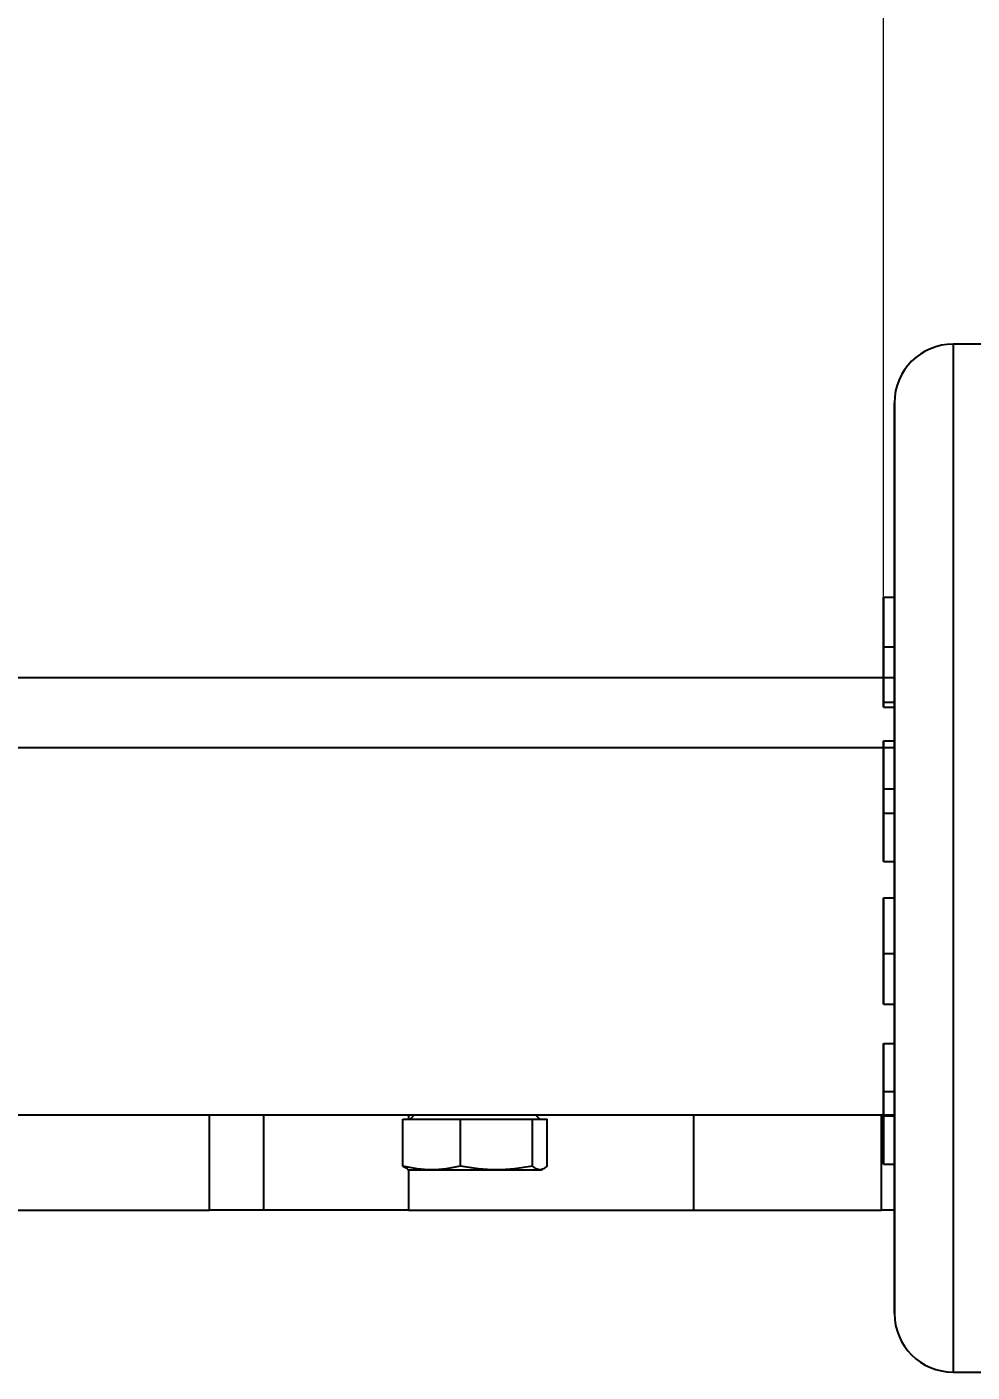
# Model space of a CAD drawing. Header units: millimetres. Extents: x 2003 to 4439, y 563 to 2285.
# Drawn here: x 2416.5 to 2545.2, y 777.1 to 960.3 of the extents above; entities that cross this region are included whole.
import ezdxf

# ---------------------------------------------------------------- set-up
doc = ezdxf.new("R2010")
doc.units = ezdxf.units.MM
doc.layers.add('AM_5', color=3, linetype='Continuous', lineweight=25)
doc.styles.add('SLDTEXTSTYLE1', font='txt.shx', dxfattribs={"width": 0.7, "bigfont": 'gbcbig.shx'})
doc.dimstyles.new('SLDDIMSTYLE12$0', dxfattribs={"dimtxt": 12, "dimasz": 10, "dimexe": 0, "dimexo": 0.0625, "dimgap": 0.875, "dimtad": 1, "dimdec": 1, "dimlfac": 1.8, "dimrnd": 1e-09, "dimzin": 12, "dimdsep": 46, "dimtxsty": 'SLDTEXTSTYLE1', "dimcen": 0.09, "dimdle": 8.16, "dimclrd": 3, "dimclre": 3, "dimadec": 0, "dimazin": 3, "dimtfac": 1, "dimtdec": 1, "dimtofl": 0, "dimtmove": 0, "dimatfit": 3, "dimfxl": 0, "dimfrac": 2, "dimtolj": 1, "dimlwd": 5, "dimlwe": 5, "dimarcsym": 0})

# ---------------------------------------------------------------- blocks, each defined once
blk = doc.blocks.new('*D52')
at = {"layer": 'AM_5', "color": 3, "linetype": 'Continuous', "lineweight": 5, "transparency": 16777216}
for p, q in [((2533.12, 882.74), (2533.12, 1061.11)), ((2685.62, 1061.11), (2543.12, 1061.11))]:
    blk.add_line(p, q, dxfattribs=at)
at = {"layer": 'AM_5', "color": 3, "lineweight": 5, "transparency": 16777216}
blk.add_line((2695.62, 939.44), (2695.62, 1061.11), dxfattribs=at)
at = {"layer": 'AM_5', "color": 3, "transparency": 16777216}
for points in [[(2543.12, 1062.78), (2543.12, 1059.44), (2533.12, 1061.11)], [(2685.62, 1062.78), (2685.62, 1059.44), (2695.62, 1061.11)]]:
    blk.add_solid(points, dxfattribs=at)
at = {"layer": 'Defpoints', "color": 0, "transparency": 16777216}
for p in [(2533.12, 1061.11), (2695.62, 939.37), (2533.12, 882.67)]:
    blk.add_point(p, dxfattribs=at)
at = {"layer": 'AM_5', "color": 0, "transparency": 16777216, "insert": (2605.6, 1067.99), "char_height": 12, "attachment_point": 5, "style": 'SLDTEXTSTYLE1'}
blk.add_mtext('\\A1;165', dxfattribs=at)

msp = doc.modelspace()

# ---------------------------------------------------------------- linework, layer by layer
at = {"color": 7, "linetype": 'Continuous', "lineweight": 25}
for p, q in [((2648.65, 917.131), (2542.62, 917.131)), ((2533.12, 878.847), (2533.12, 882.675)), ((2533.12, 882.675), (2533.12, 882.675)), ((2533.12, 882.675), (2533.12, 875.903)), ((2533.12, 882.675), (2534.62, 882.675)), ((2533.12, 882.675), (2534.62, 882.675)), ((2534.62, 875.903), (2534.62, 882.675)), ((2534.62, 882.675), (2534.62, 882.675)), ((2533.12, 876.207), (2533.12, 878.847)), ((2533.12, 878.847), (2533.12, 878.847)), ((2533.12, 875.776), (2533.12, 878.847)), ((2533.12, 878.847), (2533.12, 876.554)), ((2533.12, 878.847), (2533.12, 878.847)), ((2533.12, 871.534), (2533.12, 876.207)), ((2533.12, 875.903), (2534.62, 875.903)), ((2533.12, 872.616), (2533.12, 867.684)), ((2398.231, 871.715), (2534.621, 871.715)), ((2533.12, 867.684), (2533.12, 871.534)), ((2534.62, 868.331), (2533.12, 868.331)), ((2534.62, 867.684), (2534.62, 868.331)), ((2533.12, 867.684), (2534.62, 867.684)), ((2534.62, 863.1), (2534.62, 867.684)), ((2533.12, 863.1), (2534.62, 863.1)), ((2533.12, 863.1), (2533.12, 856.535)), ((2533.12, 859.223), (2533.12, 863.1)), ((2534.62, 856.535), (2534.62, 863.1)), ((2313.621, 862.176), (2534.621, 862.176)), ((2533.12, 857.406), (2533.12, 859.223)), ((2533.12, 852.39), (2533.12, 857.406)), ((2533.12, 856.676), (2533.12, 853.107)), ((2533.12, 854.899), (2533.12, 856.676)), ((2534.62, 856.535), (2533.12, 856.535)), ((2533.12, 856.535), (2533.12, 853.266)), ((2534.62, 853.266), (2534.62, 856.535)), ((2533.12, 853.107), (2533.12, 854.899)), ((2533.12, 853.266), (2533.12, 846.679)), ((2533.12, 853.266), (2534.62, 853.266)), ((2533.12, 850.573), (2533.12, 852.39)), ((2534.62, 846.679), (2534.62, 853.266)), ((2533.12, 846.679), (2533.12, 850.573)), ((2533.12, 846.679), (2534.62, 846.679)), ((2534.62, 841.708), (2534.62, 846.679)), ((2533.12, 841.708), (2534.62, 841.708)), ((2533.12, 830.676), (2533.12, 834.698)), ((2533.12, 834.698), (2533.12, 834.698)), ((2533.12, 834.698), (2533.12, 827.236)), ((2533.12, 834.157), (2534.62, 834.157)), ((2533.12, 827.236), (2533.12, 830.936)), ((2533.12, 830.676), (2533.12, 830.676)), ((2533.12, 830.228), (2533.12, 830.474)), ((2533.12, 827.236), (2533.12, 830.228)), ((2533.12, 827.236), (2533.12, 827.236)), ((2533.12, 827.236), (2534.62, 827.236)), ((2533.12, 821.873), (2534.62, 821.873)), ((2533.12, 821.873), (2533.12, 815.308)), ((2533.12, 817.996), (2533.12, 821.873)), ((2534.62, 815.308), (2534.62, 821.873)), ((2533.12, 816.179), (2533.12, 817.996)), ((2533.12, 811.163), (2533.12, 816.179)), ((2533.12, 815.449), (2533.12, 811.88)), ((2533.12, 813.672), (2533.12, 815.449)), ((2534.62, 815.308), (2533.12, 815.308)), ((2533.12, 815.308), (2533.12, 812.039)), ((2534.62, 812.039), (2534.62, 815.308)), ((2533.12, 811.88), (2533.12, 813.672)), ((2313.621, 812.176), (2534.62, 812.176)), ((2441.369, 799.176), (2441.369, 812.176)), ((2448.706, 812.176), (2448.706, 799.176)), ((2467.687, 805.183), (2467.687, 811.576)), ((2467.687, 811.576), (2475.534, 811.576)), ((2468.451, 812.176), (2468.451, 811.576)), ((2469.276, 812.176), (2468.676, 811.576)), ((2475.534, 805.183), (2475.534, 811.576)), ((2475.534, 811.576), (2485.358, 811.576)), ((2485.358, 805.183), (2485.358, 811.576)), ((2485.358, 811.576), (2487.335, 811.576)), ((2486.346, 811.576), (2485.746, 812.176)), ((2487.335, 805.183), (2487.335, 811.576)), ((2507.254, 812.176), (2507.254, 799.176)), ((2532.863, 799.176), (2532.863, 812.176)), ((2533.12, 812.039), (2533.12, 805.452)), ((2533.12, 812.039), (2534.62, 812.039)), ((2534.62, 805.452), (2534.62, 812.039)), ((2533.12, 809.346), (2533.12, 811.163)), ((2533.12, 805.452), (2533.12, 809.346)), ((2467.687, 805.183), (2468.344, 804.846)), ((2468.309, 804.75), (2468.511, 804.676)), ((2468.451, 804.698), (2468.451, 799.176)), ((2468.511, 804.676), (2471.611, 804.676)), ((2471.611, 804.676), (2480.446, 804.676)), ((2480.446, 804.676), (2486.347, 804.676)), ((2486.347, 804.676), (2486.511, 804.676)), ((2486.511, 804.676), (2486.713, 804.75)), ((2533.12, 805.452), (2534.62, 805.452)), ((2379.544, 799.176), (2441.369, 799.176)), ((2448.706, 799.176), (2441.369, 799.176)), ((2468.451, 799.176), (2448.706, 799.176)), ((2468.451, 799.176), (2507.254, 799.176)), ((2507.254, 799.176), (2532.863, 799.176)), ((2534.62, 799.176), (2532.863, 799.176)), ((2542.62, 777.131), (2683.62, 777.131))]:
    msp.add_line(p, q, dxfattribs=at)
at = {"color": 7, "linetype": 'Continuous', "lineweight": 25, "flags": 128}
msp.add_lwpolyline([(2542.62, 917.131), (2542.62, 916.952), (2542.62, 916.418), (2542.62, 915.531), (2542.62, 914.295), (2542.62, 912.717), (2542.62, 910.805), (2542.62, 908.568), (2542.62, 906.018), (2542.62, 903.169), (2542.62, 900.033), (2542.62, 896.628), (2542.621, 892.971), (2542.621, 889.08), (2542.621, 884.976), (2542.621, 880.678), (2542.621, 876.21), (2542.621, 871.593), (2542.621, 866.852), (2542.621, 862.01), (2542.621, 857.093), (2542.621, 852.124), (2542.621, 847.131), (2542.621, 842.137), (2542.621, 837.169), (2542.621, 832.251), (2542.621, 827.409), (2542.621, 822.668), (2542.621, 818.052), (2542.621, 813.583), (2542.621, 809.286), (2542.621, 805.181), (2542.621, 801.29), (2542.62, 797.633), (2542.62, 794.228), (2542.62, 791.093), (2542.62, 788.243), (2542.62, 785.693), (2542.62, 783.457), (2542.62, 781.544), (2542.62, 779.966), (2542.62, 778.73), (2542.62, 777.843), (2542.62, 777.309), (2542.62, 777.131)], dxfattribs=at)
at = {"color": 7, "linetype": 'Continuous', "lineweight": 25}
for centre, start, end in [((2542.62, 909.131), 90, 180), ((2542.62, 785.131), 180, 270)]:
    msp.add_arc(centre, 8, start, end, dxfattribs=at)
for points, knots in [([(2534.62, 882.675), (2534.62, 883.869), (2534.62, 886.813), (2534.62, 891.041), (2534.62, 895.345), (2534.62, 899.102), (2534.62, 902.283), (2534.62, 905.122), (2534.62, 907.385), (2534.62, 908.819), (2534.62, 909.284), (2534.62, 908.819), (2534.62, 907.385), (2534.62, 905.123), (2534.62, 902.283), (2534.62, 899.103), (2534.62, 895.343), (2534.62, 891.05), (2534.62, 886.287), (2534.62, 881.136), (2534.621, 875.684), (2534.621, 869.445), (2534.621, 862.443), (2534.621, 854.77), (2534.621, 849.651), (2534.621, 847.131)], [0, 0, 0, 0, 0.0279063, 0.0687994, 0.1096924, 0.150368, 0.1906154, 0.2302372, 0.2813181, 0.3310053, 0.3791996, 0.4273908, 0.4770781, 0.528162, 0.5677838, 0.6080312, 0.6487067, 0.6895998, 0.7304928, 0.7711684, 0.8114158, 0.8510376, 0.9021185, 0.9518065, 1, 1, 1, 1]), ([(2533.12, 876.554), (2533.12, 875.858), (2533.12, 874.808), (2533.12, 873.471), (2533.12, 872.709), (2533.12, 872.231), (2533.12, 872.187), (2533.12, 872.163)], [0, 0, 0, 0, 0.33624225, 0.50689056, 0.67978579, 0.82636291, 1, 1, 1, 1]), ([(2533.12, 875.903), (2533.12, 874.893), (2533.12, 873.055), (2533.12, 870.824), (2533.12, 869.354), (2533.12, 868.469), (2533.12, 868.382), (2533.12, 868.331)], [0, 0, 0, 0, 0.276074, 0.5026478, 0.648994, 0.7958383, 1, 1, 1, 1]), ([(2533.12, 872.163), (2533.12, 872.189), (2533.12, 872.23), (2533.12, 872.671), (2533.12, 873.397), (2533.12, 874.466), (2533.12, 875.34), (2533.12, 875.776)], [0, 0, 0, 0, 0.2351446, 0.3753425, 0.5160023, 0.7589134, 1, 1, 1, 1]), ([(2534.62, 868.331), (2534.62, 868.381), (2534.62, 868.466), (2534.62, 869.315), (2534.62, 870.743), (2534.62, 872.989), (2534.62, 874.863), (2534.62, 875.903)], [0, 0, 0, 0, 0.2019609, 0.3446228, 0.48769, 0.7156034, 1, 1, 1, 1]), ([(2533.12, 868.331), (2533.12, 868.352), (2533.12, 868.395), (2533.12, 868.778), (2533.12, 869.854), (2533.12, 871.25), (2533.12, 872.308), (2533.12, 872.616)], [0, 0, 0, 0, 0.1629267, 0.3248672, 0.5602734, 0.8718604, 1, 1, 1, 1]), ([(2534.621, 847.131), (2534.621, 844.61), (2534.621, 839.492), (2534.621, 831.819), (2534.621, 824.816), (2534.621, 818.577), (2534.62, 813.126), (2534.62, 807.974), (2534.62, 803.212), (2534.62, 798.919), (2534.62, 795.159), (2534.62, 791.978), (2534.62, 789.139), (2534.62, 786.877), (2534.62, 785.443), (2534.62, 784.977), (2534.62, 785.443), (2534.62, 786.877), (2534.62, 789.139), (2534.62, 791.979), (2534.62, 795.154), (2534.62, 798.934), (2534.62, 802.384), (2534.62, 804.722), (2534.62, 805.452)], [0, 0, 0, 0, 0.05074112, 0.10305579, 0.15684183, 0.19855941, 0.24093569, 0.28376278, 0.32681888, 0.36987498, 0.41270207, 0.45507835, 0.49679593, 0.55057883, 0.60289426, 0.65363776, 0.70437809, 0.75669356, 0.8104796, 0.85219718, 0.89457346, 0.93740055, 0.98045665, 1, 1, 1, 1]), ([(2533.12, 841.708), (2533.12, 841.68), (2533.12, 841.633), (2533.12, 841.221), (2533.12, 840.523), (2533.12, 839.26), (2533.12, 837.328), (2533.12, 835.499), (2533.12, 834.472), (2533.12, 834.157)], [0, 0, 0, 0, 0.1985013, 0.3338137, 0.4687628, 0.6319948, 0.7964274, 0.9375005, 1, 1, 1, 1]), ([(2533.12, 834.417), (2533.12, 835.242), (2533.12, 836.892), (2533.12, 839.001), (2533.12, 840.724), (2533.12, 841.586), (2533.12, 841.666), (2533.12, 841.708)], [0, 0, 0, 0, 0.17934361, 0.35888885, 0.5415629, 0.76594867, 1, 1, 1, 1]), ([(2534.62, 834.157), (2534.62, 835.015), (2534.62, 836.576), (2534.62, 838.554), (2534.62, 840.167), (2534.62, 841.165), (2534.62, 841.632), (2534.62, 841.682), (2534.62, 841.708)], [0, 0, 0, 0, 0.1686401, 0.3068009, 0.4445468, 0.6493658, 0.8244287, 1, 1, 1, 1]), ([(2533.12, 834.157), (2533.12, 834.505), (2533.12, 835.184), (2533.12, 836.103), (2533.12, 836.923), (2533.12, 837.457), (2533.12, 837.715), (2533.12, 837.737), (2533.12, 837.747)], [0, 0, 0, 0, 0.1055686, 0.2061744, 0.3333255, 0.5255849, 0.762499, 1, 1, 1, 1]), ([(2533.12, 837.747), (2533.12, 837.719), (2533.12, 837.672), (2533.12, 837.228), (2533.12, 836.299), (2533.12, 835.237), (2533.12, 834.386), (2533.12, 834.029)], [0, 0, 0, 0, 0.3330331, 0.5539557, 0.7183333, 0.8819115, 1, 1, 1, 1]), ([(2533.12, 830.474), (2533.12, 830.481), (2533.12, 830.498), (2533.12, 830.715), (2533.12, 831.434), (2533.12, 832.717), (2533.12, 833.868), (2533.12, 834.417)], [0, 0, 0, 0, 0.0480273, 0.1148309, 0.233216, 0.6345243, 1, 1, 1, 1]), ([(2533.12, 834.157), (2533.12, 833.647), (2533.12, 832.631), (2533.12, 830.998), (2533.12, 829.438), (2533.12, 828.184), (2533.12, 827.363), (2533.12, 827.28), (2533.12, 827.236)], [0, 0, 0, 0, 0.13114557, 0.26152719, 0.43053232, 0.59905832, 0.78617201, 1, 1, 1, 1]), ([(2533.12, 830.936), (2533.12, 830.95), (2533.12, 830.978), (2533.12, 831.248), (2533.12, 831.835), (2533.12, 832.641), (2533.12, 833.472), (2533.12, 833.973), (2533.12, 834.157)], [0, 0, 0, 0, 0.2296319, 0.4575605, 0.6152818, 0.7736499, 0.9169672, 1, 1, 1, 1]), ([(2533.12, 834.029), (2533.12, 833.606), (2533.12, 832.862), (2533.12, 831.92), (2533.12, 831.212), (2533.12, 830.743), (2533.12, 830.701), (2533.12, 830.676)], [0, 0, 0, 0, 0.2043544, 0.3586739, 0.5127895, 0.7124459, 1, 1, 1, 1]), ([(2534.62, 827.236), (2534.62, 827.3), (2534.62, 827.414), (2534.62, 828.539), (2534.62, 830.06), (2534.62, 832.001), (2534.62, 833.416), (2534.62, 834.157)], [0, 0, 0, 0, 0.2594927, 0.46447, 0.6370764, 0.810103, 1, 1, 1, 1]), ([(2534.62, 821.873), (2534.62, 822.676), (2534.62, 824.403), (2534.62, 826.249), (2534.62, 827.236)], [0, 0, 0, 0, 0.4653058, 1, 1, 1, 1]), ([(2471.611, 804.676), (2470.95, 804.676), (2470.294, 804.723), (2468.986, 804.899), (2468.336, 805.026), (2467.687, 805.183)], [0, 0, 0, 0, 0.5, 0.5, 1, 1, 1, 1]), ([(2475.534, 805.183), (2474.886, 805.026), (2474.235, 804.899), (2472.927, 804.723), (2472.271, 804.676), (2471.611, 804.676)], [0, 0, 0, 0, 0.5, 0.5, 1, 1, 1, 1]), ([(2480.446, 804.676), (2479.62, 804.676), (2478.798, 804.723), (2477.161, 804.899), (2476.346, 805.026), (2475.534, 805.183)], [0, 0, 0, 0, 0.5, 0.5, 1, 1, 1, 1]), ([(2485.358, 805.183), (2484.546, 805.026), (2483.732, 804.899), (2482.095, 804.723), (2481.273, 804.676), (2480.446, 804.676)], [0, 0, 0, 0, 0.5, 0.5, 1, 1, 1, 1]), ([(2486.347, 804.676), (2486.18, 804.676), (2486.015, 804.723), (2485.686, 804.899), (2485.522, 805.026), (2485.358, 805.183)], [0, 0, 0, 0, 0.5, 0.5, 1, 1, 1, 1]), ([(2487.335, 805.183), (2487.172, 805.026), (2487.008, 804.899), (2486.679, 804.723), (2486.513, 804.676), (2486.347, 804.676)], [0, 0, 0, 0, 0.5, 0.5, 1, 1, 1, 1])]:
    msp.add_open_spline(points, degree=3, knots=knots, dxfattribs=at)

# ---------------------------------------------------------------- dimensions: what is measured, and where the dimension line sits
at = {"layer": 'AM_5'}
dim = msp.add_linear_dim(base=(2533.12, 1061.111), p1=(2695.62, 939.373), p2=(2533.12, 882.675), angle=360, text='165', dimstyle='SLDDIMSTYLE12$0', override={"dimlfac": 1}, dxfattribs=at)
dim.commit()
dim.dimension.update_dxf_attribs({"geometry": '*D52', "text_midpoint": (2605.597, 1061.111), "dimtype": 160})

doc.saveas('drawing.dxf')
